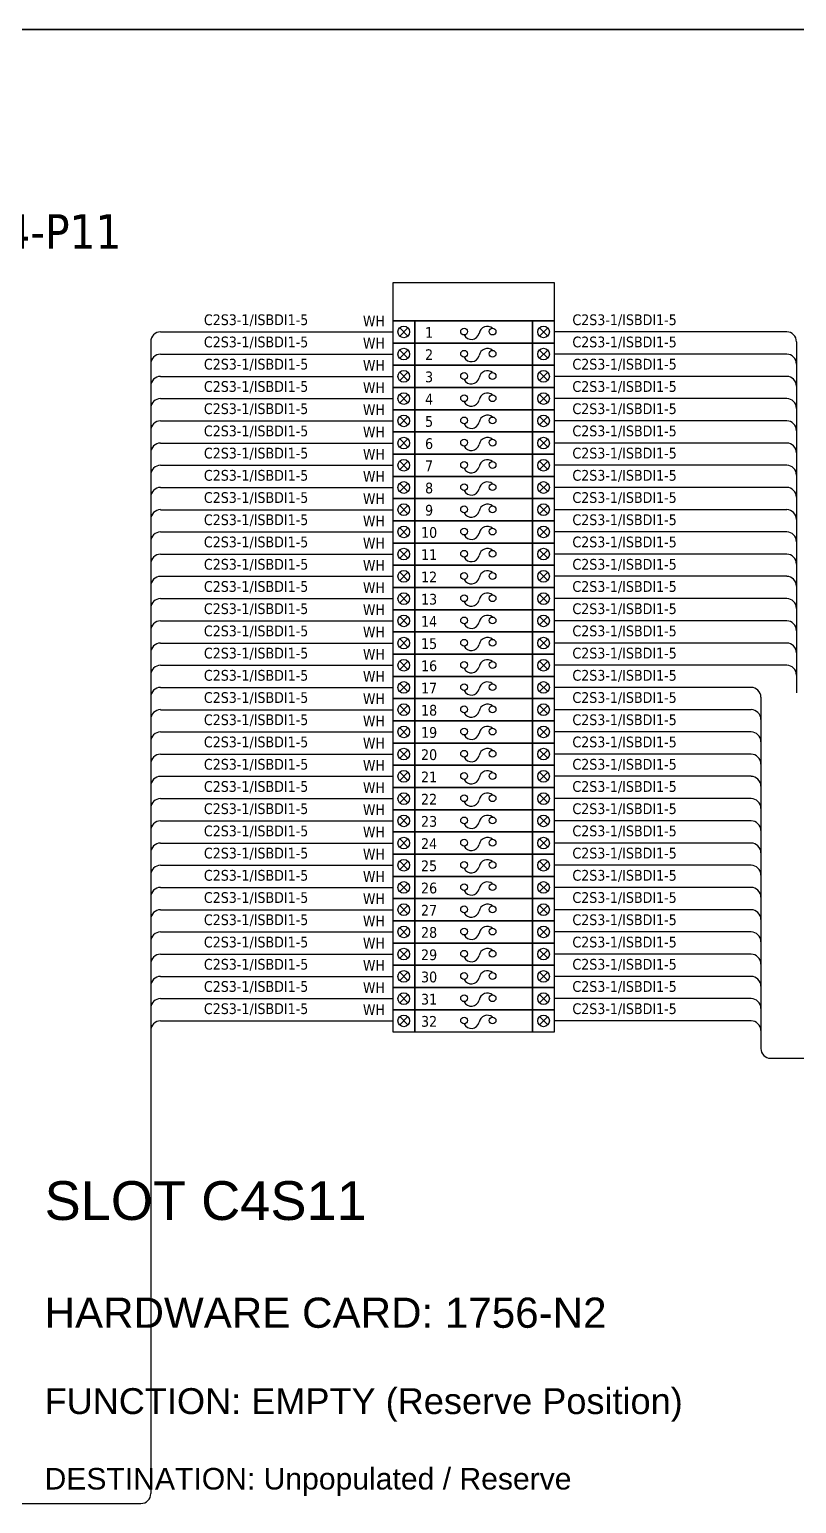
# Model space of a CAD drawing. Header units: millimetres. Extents: x 0 to 66793, y 0 to 2820.
# Drawn here: x 59992 to 60704, y 1337 to 2704 of the extents above; entities that cross this region are included whole.
import ezdxf
from ezdxf.enums import TextEntityAlignment as Align

# ---------------------------------------------------------------- set-up
doc = ezdxf.new("R2010")
doc.units = ezdxf.units.MM
doc.layers.add('HELPPOINT', color=7, linetype='Continuous')
doc.layers.add('IE-WIRE', color=7, linetype='Continuous', lineweight=25)
doc.layers.add('power', color=7, linetype='Continuous', lineweight=25)
doc.styles.get("Standard").update_dxf_attribs({"font": 'arial.ttf'})
doc.styles.add('Tahoma', font='')
doc.styles.get('Tahoma').set_extended_font_data('Tahoma')

msp = doc.modelspace()

# ---------------------------------------------------------------- linework, layer by layer
at = {"color": 1, "ltscale": 25.4}
for p, q in [((60343.4, 2427.5), (60335.8, 2419.9)), ((60335.8, 2427.5), (60343.4, 2419.9)), ((60465.5, 2427.5), (60473.2, 2419.9)), ((60473.2, 2427.5), (60465.5, 2419.9)), ((60343.4, 2406.9), (60335.8, 2399.2)), ((60335.8, 2406.9), (60343.4, 2399.2)), ((60465.5, 2406.9), (60473.2, 2399.2)), ((60473.2, 2406.9), (60465.5, 2399.2)), ((60343.4, 2386.3), (60335.8, 2378.6)), ((60335.8, 2386.3), (60343.4, 2378.6)), ((60465.5, 2386.3), (60473.2, 2378.6)), ((60473.2, 2386.3), (60465.5, 2378.6)), ((60343.4, 2365.7), (60335.8, 2358)), ((60335.8, 2365.7), (60343.4, 2358)), ((60465.5, 2365.7), (60473.2, 2358)), ((60473.2, 2365.7), (60465.5, 2358)), ((60343.4, 2345.1), (60335.8, 2337.4)), ((60335.8, 2345.1), (60343.4, 2337.4)), ((60465.5, 2345.1), (60473.2, 2337.4)), ((60473.2, 2345.1), (60465.5, 2337.4)), ((60343.4, 2324.5), (60335.8, 2316.8)), ((60335.8, 2324.5), (60343.4, 2316.8)), ((60465.5, 2324.5), (60473.2, 2316.8)), ((60473.2, 2324.5), (60465.5, 2316.8)), ((60343.4, 2303.9), (60335.8, 2296.2)), ((60335.8, 2303.9), (60343.4, 2296.2)), ((60465.5, 2303.9), (60473.2, 2296.2)), ((60473.2, 2303.9), (60465.5, 2296.2)), ((60343.4, 2283.2), (60335.8, 2275.6)), ((60335.8, 2283.2), (60343.4, 2275.6)), ((60465.5, 2283.2), (60473.2, 2275.6)), ((60473.2, 2283.2), (60465.5, 2275.6)), ((60343.4, 2262.6), (60335.8, 2255)), ((60335.8, 2262.6), (60343.4, 2255)), ((60465.5, 2262.6), (60473.2, 2255)), ((60473.2, 2262.6), (60465.5, 2255)), ((60343.4, 2242), (60335.8, 2234.3)), ((60335.8, 2242), (60343.4, 2234.3)), ((60465.5, 2242), (60473.2, 2234.3)), ((60473.2, 2242), (60465.5, 2234.3)), ((60343.4, 2221.4), (60335.8, 2213.7)), ((60335.8, 2221.4), (60343.4, 2213.7)), ((60465.5, 2221.4), (60473.2, 2213.7)), ((60473.2, 2221.4), (60465.5, 2213.7)), ((60343.4, 2200.8), (60335.8, 2193.1)), ((60335.8, 2200.8), (60343.4, 2193.1)), ((60465.5, 2200.8), (60473.2, 2193.1)), ((60473.2, 2200.8), (60465.5, 2193.1)), ((60343.4, 2180.2), (60335.8, 2172.5)), ((60335.8, 2180.2), (60343.4, 2172.5)), ((60465.5, 2180.2), (60473.2, 2172.5)), ((60473.2, 2180.2), (60465.5, 2172.5)), ((60343.4, 2159.6), (60335.8, 2151.9)), ((60335.8, 2159.6), (60343.4, 2151.9)), ((60465.5, 2159.6), (60473.2, 2151.9)), ((60473.2, 2159.6), (60465.5, 2151.9)), ((60343.4, 2139), (60335.8, 2131.3)), ((60335.8, 2139), (60343.4, 2131.3)), ((60465.5, 2139), (60473.2, 2131.3)), ((60473.2, 2139), (60465.5, 2131.3)), ((60343.4, 2118.3), (60335.8, 2110.7)), ((60335.8, 2118.3), (60343.4, 2110.7)), ((60465.5, 2118.3), (60473.2, 2110.7)), ((60473.2, 2118.3), (60465.5, 2110.7)), ((60343.4, 2097.7), (60335.8, 2090.1)), ((60335.8, 2097.7), (60343.4, 2090.1)), ((60465.5, 2097.7), (60473.2, 2090.1)), ((60473.2, 2097.7), (60465.5, 2090.1)), ((60343.4, 2077.1), (60335.8, 2069.5)), ((60335.8, 2077.1), (60343.4, 2069.5)), ((60465.5, 2077.1), (60473.2, 2069.5)), ((60473.2, 2077.1), (60465.5, 2069.5)), ((60343.4, 2056.5), (60335.8, 2048.8)), ((60335.8, 2056.5), (60343.4, 2048.8)), ((60465.5, 2056.5), (60473.2, 2048.8)), ((60473.2, 2056.5), (60465.5, 2048.8)), ((60343.4, 2035.9), (60335.8, 2028.2)), ((60335.8, 2035.9), (60343.4, 2028.2)), ((60465.5, 2035.9), (60473.2, 2028.2)), ((60473.2, 2035.9), (60465.5, 2028.2)), ((60343.4, 2015.3), (60335.8, 2007.6)), ((60335.8, 2015.3), (60343.4, 2007.6)), ((60465.5, 2015.3), (60473.2, 2007.6)), ((60473.2, 2015.3), (60465.5, 2007.6)), ((60343.4, 1994.7), (60335.8, 1987)), ((60335.8, 1994.7), (60343.4, 1987)), ((60465.5, 1994.7), (60473.2, 1987)), ((60473.2, 1994.7), (60465.5, 1987)), ((60343.4, 1974.1), (60335.8, 1966.4)), ((60335.8, 1974.1), (60343.4, 1966.4)), ((60465.5, 1974.1), (60473.2, 1966.4)), ((60473.2, 1974.1), (60465.5, 1966.4)), ((60343.4, 1953.5), (60335.8, 1945.8)), ((60335.8, 1953.5), (60343.4, 1945.8)), ((60465.5, 1953.5), (60473.2, 1945.8)), ((60473.2, 1953.5), (60465.5, 1945.8)), ((60343.4, 1932.8), (60335.8, 1925.2)), ((60335.8, 1932.8), (60343.4, 1925.2)), ((60465.5, 1932.8), (60473.2, 1925.2)), ((60473.2, 1932.8), (60465.5, 1925.2)), ((60343.4, 1912.2), (60335.8, 1904.6)), ((60335.8, 1912.2), (60343.4, 1904.6)), ((60465.5, 1912.2), (60473.2, 1904.6)), ((60473.2, 1912.2), (60465.5, 1904.6)), ((60343.4, 1891.6), (60335.8, 1883.9)), ((60335.8, 1891.6), (60343.4, 1883.9)), ((60465.5, 1891.6), (60473.2, 1883.9)), ((60473.2, 1891.6), (60465.5, 1883.9)), ((60343.4, 1871), (60335.8, 1863.3)), ((60335.8, 1871), (60343.4, 1863.3)), ((60465.5, 1871), (60473.2, 1863.3)), ((60473.2, 1871), (60465.5, 1863.3)), ((60343.4, 1850.4), (60335.8, 1842.7)), ((60335.8, 1850.4), (60343.4, 1842.7)), ((60465.5, 1850.4), (60473.2, 1842.7)), ((60473.2, 1850.4), (60465.5, 1842.7)), ((60343.4, 1829.8), (60335.8, 1822.1)), ((60335.8, 1829.8), (60343.4, 1822.1)), ((60465.5, 1829.8), (60473.2, 1822.1)), ((60473.2, 1829.8), (60465.5, 1822.1)), ((60343.4, 1809.2), (60335.8, 1801.5)), ((60335.8, 1809.2), (60343.4, 1801.5)), ((60465.5, 1809.2), (60473.2, 1801.5)), ((60473.2, 1809.2), (60465.5, 1801.5)), ((60343.4, 1788.6), (60335.8, 1780.9)), ((60335.8, 1788.6), (60343.4, 1780.9)), ((60465.5, 1788.6), (60473.2, 1780.9)), ((60473.2, 1788.6), (60465.5, 1780.9))]:
    msp.add_line(p, q, dxfattribs=at)
at = {"color": 4, "ltscale": 25.4}
msp.add_lwpolyline([(60329.3, 2434), (60479.6, 2434), (60479.6, 2469.2), (60329.3, 2469.2)], close=True, dxfattribs=at)
at = {"color": 1, "ltscale": 25.4}
for points in [[(60329.3, 2413.4), (60349.9, 2413.4), (60349.9, 2434), (60329.3, 2434)], [(60349.9, 2413.4), (60459, 2413.4), (60459, 2434), (60349.9, 2434)], [(60459, 2413.4), (60479.6, 2413.4), (60479.6, 2434), (60459, 2434)], [(60329.3, 2392.8), (60349.9, 2392.8), (60349.9, 2413.4), (60329.3, 2413.4)], [(60349.9, 2392.8), (60459, 2392.8), (60459, 2413.4), (60349.9, 2413.4)], [(60459, 2392.8), (60479.6, 2392.8), (60479.6, 2413.4), (60459, 2413.4)], [(60329.3, 2372.2), (60349.9, 2372.2), (60349.9, 2392.8), (60329.3, 2392.8)], [(60349.9, 2372.2), (60459, 2372.2), (60459, 2392.8), (60349.9, 2392.8)], [(60459, 2372.2), (60479.6, 2372.2), (60479.6, 2392.8), (60459, 2392.8)], [(60329.3, 2351.5), (60349.9, 2351.5), (60349.9, 2372.2), (60329.3, 2372.2)], [(60349.9, 2351.5), (60459, 2351.5), (60459, 2372.2), (60349.9, 2372.2)], [(60459, 2351.5), (60479.6, 2351.5), (60479.6, 2372.2), (60459, 2372.2)], [(60329.3, 2330.9), (60349.9, 2330.9), (60349.9, 2351.5), (60329.3, 2351.5)], [(60349.9, 2330.9), (60459, 2330.9), (60459, 2351.5), (60349.9, 2351.5)], [(60459, 2330.9), (60479.6, 2330.9), (60479.6, 2351.5), (60459, 2351.5)], [(60329.3, 2310.3), (60349.9, 2310.3), (60349.9, 2330.9), (60329.3, 2330.9)], [(60349.9, 2310.3), (60459, 2310.3), (60459, 2330.9), (60349.9, 2330.9)], [(60459, 2310.3), (60479.6, 2310.3), (60479.6, 2330.9), (60459, 2330.9)], [(60329.3, 2289.7), (60349.9, 2289.7), (60349.9, 2310.3), (60329.3, 2310.3)], [(60349.9, 2289.7), (60459, 2289.7), (60459, 2310.3), (60349.9, 2310.3)], [(60459, 2289.7), (60479.6, 2289.7), (60479.6, 2310.3), (60459, 2310.3)], [(60329.3, 2269.1), (60349.9, 2269.1), (60349.9, 2289.7), (60329.3, 2289.7)], [(60349.9, 2269.1), (60459, 2269.1), (60459, 2289.7), (60349.9, 2289.7)], [(60459, 2269.1), (60479.6, 2269.1), (60479.6, 2289.7), (60459, 2289.7)], [(60329.3, 2248.5), (60349.9, 2248.5), (60349.9, 2269.1), (60329.3, 2269.1)], [(60349.9, 2248.5), (60459, 2248.5), (60459, 2269.1), (60349.9, 2269.1)], [(60459, 2248.5), (60479.6, 2248.5), (60479.6, 2269.1), (60459, 2269.1)], [(60329.3, 2227.9), (60349.9, 2227.9), (60349.9, 2248.5), (60329.3, 2248.5)], [(60349.9, 2227.9), (60459, 2227.9), (60459, 2248.5), (60349.9, 2248.5)], [(60459, 2227.9), (60479.6, 2227.9), (60479.6, 2248.5), (60459, 2248.5)], [(60329.3, 2207.3), (60349.9, 2207.3), (60349.9, 2227.9), (60329.3, 2227.9)], [(60349.9, 2207.3), (60459, 2207.3), (60459, 2227.9), (60349.9, 2227.9)], [(60459, 2207.3), (60479.6, 2207.3), (60479.6, 2227.9), (60459, 2227.9)], [(60329.3, 2186.7), (60349.9, 2186.7), (60349.9, 2207.3), (60329.3, 2207.3)], [(60349.9, 2186.7), (60459, 2186.7), (60459, 2207.3), (60349.9, 2207.3)], [(60459, 2186.7), (60479.6, 2186.7), (60479.6, 2207.3), (60459, 2207.3)], [(60329.3, 2166), (60349.9, 2166), (60349.9, 2186.7), (60329.3, 2186.7)], [(60349.9, 2166), (60459, 2166), (60459, 2186.7), (60349.9, 2186.7)], [(60459, 2166), (60479.6, 2166), (60479.6, 2186.7), (60459, 2186.7)], [(60329.3, 2145.4), (60349.9, 2145.4), (60349.9, 2166), (60329.3, 2166)], [(60349.9, 2145.4), (60459, 2145.4), (60459, 2166), (60349.9, 2166)], [(60459, 2145.4), (60479.6, 2145.4), (60479.6, 2166), (60459, 2166)], [(60329.3, 2124.8), (60349.9, 2124.8), (60349.9, 2145.4), (60329.3, 2145.4)], [(60349.9, 2124.8), (60459, 2124.8), (60459, 2145.4), (60349.9, 2145.4)], [(60459, 2124.8), (60479.6, 2124.8), (60479.6, 2145.4), (60459, 2145.4)], [(60329.3, 2104.2), (60349.9, 2104.2), (60349.9, 2124.8), (60329.3, 2124.8)], [(60349.9, 2104.2), (60459, 2104.2), (60459, 2124.8), (60349.9, 2124.8)], [(60459, 2104.2), (60479.6, 2104.2), (60479.6, 2124.8), (60459, 2124.8)], [(60329.3, 2083.6), (60349.9, 2083.6), (60349.9, 2104.2), (60329.3, 2104.2)], [(60349.9, 2083.6), (60459, 2083.6), (60459, 2104.2), (60349.9, 2104.2)], [(60459, 2083.6), (60479.6, 2083.6), (60479.6, 2104.2), (60459, 2104.2)], [(60329.3, 2063), (60349.9, 2063), (60349.9, 2083.6), (60329.3, 2083.6)], [(60349.9, 2063), (60459, 2063), (60459, 2083.6), (60349.9, 2083.6)], [(60459, 2063), (60479.6, 2063), (60479.6, 2083.6), (60459, 2083.6)], [(60329.3, 2042.4), (60349.9, 2042.4), (60349.9, 2063), (60329.3, 2063)], [(60349.9, 2042.4), (60459, 2042.4), (60459, 2063), (60349.9, 2063)], [(60459, 2042.4), (60479.6, 2042.4), (60479.6, 2063), (60459, 2063)], [(60329.3, 2021.8), (60349.9, 2021.8), (60349.9, 2042.4), (60329.3, 2042.4)], [(60349.9, 2021.8), (60459, 2021.8), (60459, 2042.4), (60349.9, 2042.4)], [(60459, 2021.8), (60479.6, 2021.8), (60479.6, 2042.4), (60459, 2042.4)], [(60329.3, 2001.1), (60349.9, 2001.1), (60349.9, 2021.8), (60329.3, 2021.8)], [(60349.9, 2001.1), (60459, 2001.1), (60459, 2021.8), (60349.9, 2021.8)], [(60459, 2001.1), (60479.6, 2001.1), (60479.6, 2021.8), (60459, 2021.8)], [(60329.3, 1980.5), (60349.9, 1980.5), (60349.9, 2001.1), (60329.3, 2001.1)], [(60349.9, 1980.5), (60459, 1980.5), (60459, 2001.1), (60349.9, 2001.1)], [(60459, 1980.5), (60479.6, 1980.5), (60479.6, 2001.1), (60459, 2001.1)], [(60329.3, 1959.9), (60349.9, 1959.9), (60349.9, 1980.5), (60329.3, 1980.5)], [(60349.9, 1959.9), (60459, 1959.9), (60459, 1980.5), (60349.9, 1980.5)], [(60459, 1959.9), (60479.6, 1959.9), (60479.6, 1980.5), (60459, 1980.5)], [(60329.3, 1939.3), (60349.9, 1939.3), (60349.9, 1959.9), (60329.3, 1959.9)], [(60349.9, 1939.3), (60459, 1939.3), (60459, 1959.9), (60349.9, 1959.9)], [(60459, 1939.3), (60479.6, 1939.3), (60479.6, 1959.9), (60459, 1959.9)], [(60329.3, 1918.7), (60349.9, 1918.7), (60349.9, 1939.3), (60329.3, 1939.3)], [(60349.9, 1918.7), (60459, 1918.7), (60459, 1939.3), (60349.9, 1939.3)], [(60459, 1918.7), (60479.6, 1918.7), (60479.6, 1939.3), (60459, 1939.3)], [(60329.3, 1898.1), (60349.9, 1898.1), (60349.9, 1918.7), (60329.3, 1918.7)], [(60349.9, 1898.1), (60459, 1898.1), (60459, 1918.7), (60349.9, 1918.7)], [(60459, 1898.1), (60479.6, 1898.1), (60479.6, 1918.7), (60459, 1918.7)], [(60329.3, 1877.5), (60349.9, 1877.5), (60349.9, 1898.1), (60329.3, 1898.1)], [(60349.9, 1877.5), (60459, 1877.5), (60459, 1898.1), (60349.9, 1898.1)], [(60459, 1877.5), (60479.6, 1877.5), (60479.6, 1898.1), (60459, 1898.1)], [(60329.3, 1856.9), (60349.9, 1856.9), (60349.9, 1877.5), (60329.3, 1877.5)], [(60349.9, 1856.9), (60459, 1856.9), (60459, 1877.5), (60349.9, 1877.5)], [(60459, 1856.9), (60479.6, 1856.9), (60479.6, 1877.5), (60459, 1877.5)], [(60329.3, 1836.3), (60349.9, 1836.3), (60349.9, 1856.9), (60329.3, 1856.9)], [(60349.9, 1836.3), (60459, 1836.3), (60459, 1856.9), (60349.9, 1856.9)], [(60459, 1836.3), (60479.6, 1836.3), (60479.6, 1856.9), (60459, 1856.9)], [(60329.3, 1815.6), (60349.9, 1815.6), (60349.9, 1836.3), (60329.3, 1836.3)], [(60349.9, 1815.6), (60459, 1815.6), (60459, 1836.3), (60349.9, 1836.3)], [(60459, 1815.6), (60479.6, 1815.6), (60479.6, 1836.3), (60459, 1836.3)], [(60329.3, 1795), (60349.9, 1795), (60349.9, 1815.6), (60329.3, 1815.6)], [(60349.9, 1795), (60459, 1795), (60459, 1815.6), (60349.9, 1815.6)], [(60459, 1795), (60479.6, 1795), (60479.6, 1815.6), (60459, 1815.6)], [(60329.3, 1774.4), (60349.9, 1774.4), (60349.9, 1795), (60329.3, 1795)], [(60349.9, 1774.4), (60459, 1774.4), (60459, 1795), (60349.9, 1795)], [(60459, 1774.4), (60479.6, 1774.4), (60479.6, 1795), (60459, 1795)]]:
    msp.add_lwpolyline(points, close=True, dxfattribs=at)
for centre in [(60339.6, 2423.7), (60469.3, 2423.7), (60339.6, 2403.1), (60469.3, 2403.1), (60339.6, 2382.5), (60469.3, 2382.5), (60339.6, 2361.9), (60469.3, 2361.9), (60339.6, 2341.2), (60469.3, 2341.2), (60339.6, 2320.6), (60469.3, 2320.6), (60339.6, 2300), (60469.3, 2300), (60339.6, 2279.4), (60469.3, 2279.4), (60339.6, 2258.8), (60469.3, 2258.8), (60339.6, 2238.2), (60469.3, 2238.2), (60339.6, 2217.6), (60469.3, 2217.6), (60339.6, 2197), (60469.3, 2197), (60339.6, 2176.3), (60469.3, 2176.3), (60339.6, 2155.7), (60469.3, 2155.7), (60339.6, 2135.1), (60469.3, 2135.1), (60339.6, 2114.5), (60469.3, 2114.5), (60339.6, 2093.9), (60469.3, 2093.9), (60339.6, 2073.3), (60469.3, 2073.3), (60339.6, 2052.7), (60469.3, 2052.7), (60339.6, 2032.1), (60469.3, 2032.1), (60339.6, 2011.5), (60469.3, 2011.5), (60339.6, 1990.8), (60469.3, 1990.8), (60339.6, 1970.2), (60469.3, 1970.2), (60339.6, 1949.6), (60469.3, 1949.6), (60339.6, 1929), (60469.3, 1929), (60339.6, 1908.4), (60469.3, 1908.4), (60339.6, 1887.8), (60469.3, 1887.8), (60339.6, 1867.2), (60469.3, 1867.2), (60339.6, 1846.6), (60469.3, 1846.6), (60339.6, 1825.9), (60469.3, 1825.9), (60339.6, 1805.3), (60469.3, 1805.3), (60339.6, 1784.7), (60469.3, 1784.7)]:
    msp.add_circle(centre, 5.42, dxfattribs=at)
at = {"layer": 'HELPPOINT', "color": 4, "lineweight": 35}
msp.add_line((58706.2, 2704.2), (62599.5, 2704.2), dxfattribs=at)
msp.add_line((58706.2, 2704.2), (62599.5, 2704.2), dxfattribs=at)
at = {"layer": 'IE-WIRE', "color": 4, "ltscale": 25.4}
for p, q in [((60113.9, 2423.7), (60329.3, 2423.7)), ((60695, 2423.7), (60479.6, 2423.7)), ((60104.8, 2414.6), (60104.8, 1346.2)), ((60704.1, 2414.6), (60704.1, 2088.8)), ((60113.9, 2403.1), (60329.3, 2403.1)), ((60695, 2403.1), (60479.6, 2403.1)), ((60113.9, 2382.5), (60329.3, 2382.5)), ((60695, 2382.5), (60479.6, 2382.5)), ((60113.9, 2361.9), (60329.3, 2361.9)), ((60695, 2361.9), (60479.6, 2361.9)), ((60113.9, 2341.2), (60329.3, 2341.2)), ((60695, 2341.2), (60479.6, 2341.2)), ((60113.9, 2320.6), (60329.3, 2320.6)), ((60695, 2320.6), (60479.6, 2320.6)), ((60113.9, 2300), (60329.3, 2300)), ((60695, 2300), (60479.6, 2300)), ((60113.9, 2279.4), (60329.3, 2279.4)), ((60695, 2279.4), (60479.6, 2279.4)), ((60113.9, 2258.8), (60329.3, 2258.8)), ((60695, 2258.8), (60479.6, 2258.8)), ((60113.9, 2238.2), (60329.3, 2238.2)), ((60695, 2238.2), (60479.6, 2238.2)), ((60113.9, 2217.6), (60329.3, 2217.6)), ((60695, 2217.6), (60479.6, 2217.6)), ((60113.9, 2197), (60329.3, 2197)), ((60695, 2197), (60479.6, 2197)), ((60113.9, 2176.3), (60329.3, 2176.3)), ((60695, 2176.3), (60479.6, 2176.3)), ((60113.9, 2155.7), (60329.3, 2155.7)), ((60695, 2155.7), (60479.6, 2155.7)), ((60113.9, 2135.1), (60329.3, 2135.1)), ((60695, 2135.1), (60479.6, 2135.1)), ((60113.9, 2114.5), (60329.3, 2114.5)), ((60695, 2114.5), (60479.6, 2114.5)), ((60113.9, 2093.9), (60329.3, 2093.9)), ((60661.9, 2093.9), (60479.6, 2093.9)), ((60671, 2084.8), (60671, 1759)), ((60113.9, 2073.3), (60329.3, 2073.3)), ((60661.9, 2073.3), (60479.6, 2073.3)), ((60113.9, 2052.7), (60329.3, 2052.7)), ((60661.9, 2052.7), (60479.6, 2052.7)), ((60113.9, 2032.1), (60329.3, 2032.1)), ((60661.9, 2032.1), (60479.6, 2032.1)), ((60113.9, 2011.5), (60329.3, 2011.5)), ((60661.9, 2011.5), (60479.6, 2011.5)), ((60113.9, 1990.8), (60329.3, 1990.8)), ((60661.9, 1990.8), (60479.6, 1990.8)), ((60113.9, 1970.2), (60329.3, 1970.2)), ((60661.9, 1970.2), (60479.6, 1970.2)), ((60113.9, 1949.6), (60329.3, 1949.6)), ((60661.9, 1949.6), (60479.6, 1949.6)), ((60113.9, 1929), (60329.3, 1929)), ((60661.9, 1929), (60479.6, 1929)), ((60113.9, 1908.4), (60329.3, 1908.4)), ((60661.9, 1908.4), (60479.6, 1908.4)), ((60113.9, 1887.8), (60329.3, 1887.8)), ((60661.9, 1887.8), (60479.6, 1887.8)), ((60113.9, 1867.2), (60329.3, 1867.2)), ((60661.9, 1867.2), (60479.6, 1867.2)), ((60113.9, 1846.6), (60329.3, 1846.6)), ((60661.9, 1846.6), (60479.6, 1846.6)), ((60113.9, 1825.9), (60329.3, 1825.9)), ((60661.9, 1825.9), (60479.6, 1825.9)), ((60113.9, 1805.3), (60329.3, 1805.3)), ((60661.9, 1805.3), (60479.6, 1805.3)), ((60113.9, 1784.7), (60329.3, 1784.7)), ((60661.9, 1784.7), (60479.6, 1784.7))]:
    msp.add_line(p, q, dxfattribs=at)
at = {"layer": 'IE-WIRE', "color": 4}
for p, q in [((60680, 1750.1), (60945.8, 1750.1)), ((59054.3, 1337), (60095.7, 1337))]:
    msp.add_line(p, q, dxfattribs=at)
at = {"layer": 'IE-WIRE', "color": 4, "ltscale": 25.4}
for centre, start, end in [((60113.9, 2414.6), 90, 180), ((60695, 2414.6), 0, 90), ((60113.9, 2393.9), 90, 180), ((60695, 2393.9), 0, 90), ((60113.9, 2373.3), 90, 180), ((60695, 2373.3), 0, 90), ((60113.9, 2352.7), 90, 180), ((60695, 2352.7), 0, 90), ((60113.9, 2332.1), 90, 180), ((60695, 2332.1), 0, 90), ((60113.9, 2311.5), 90, 180), ((60695, 2311.5), 0, 90), ((60113.9, 2290.9), 90, 180), ((60695, 2290.9), 0, 90), ((60113.9, 2270.3), 90, 180), ((60695, 2270.3), 0, 90), ((60113.9, 2249.7), 90, 180), ((60695, 2249.7), 0, 90), ((60113.9, 2229), 90, 180), ((60695, 2229), 0, 90), ((60113.9, 2208.4), 90, 180), ((60695, 2208.4), 0, 90), ((60113.9, 2187.8), 90, 180), ((60695, 2187.8), 0, 90), ((60113.9, 2167.2), 90, 180), ((60695, 2167.2), 0, 90), ((60113.9, 2146.6), 90, 180), ((60695, 2146.6), 0, 90), ((60113.9, 2126), 90, 180), ((60695, 2126), 0, 90), ((60113.9, 2105.4), 90, 180), ((60695, 2105.4), 0, 90), ((60113.9, 2084.8), 90, 180), ((60661.9, 2084.8), 0, 90), ((60113.9, 2064.2), 90, 180), ((60661.9, 2064.2), 0, 90), ((60113.9, 2043.5), 90, 180), ((60661.9, 2043.5), 0, 90), ((60113.9, 2022.9), 90, 180), ((60661.9, 2022.9), 0, 90), ((60113.9, 2002.3), 90, 180), ((60661.9, 2002.3), 0, 90), ((60113.9, 1981.7), 90, 180), ((60661.9, 1981.7), 0, 90), ((60113.9, 1961.1), 90, 180), ((60661.9, 1961.1), 0, 90), ((60113.9, 1940.5), 90, 180), ((60661.9, 1940.5), 0, 90), ((60113.9, 1919.9), 90, 180), ((60661.9, 1919.9), 0, 90), ((60113.9, 1899.3), 90, 180), ((60661.9, 1899.3), 0, 90), ((60113.9, 1878.6), 90, 180), ((60661.9, 1878.6), 0, 90), ((60113.9, 1858), 90, 180), ((60661.9, 1858), 0, 90), ((60113.9, 1837.4), 90, 180), ((60661.9, 1837.4), 0, 90), ((60113.9, 1816.8), 90, 180), ((60661.9, 1816.8), 0, 90), ((60113.9, 1796.2), 90, 180), ((60661.9, 1796.2), 0, 90), ((60113.9, 1775.6), 90, 180), ((60661.9, 1775.6), 0, 90)]:
    msp.add_arc(centre, 9.14, start, end, dxfattribs=at)
at = {"layer": 'IE-WIRE', "color": 4}
for centre, radius, start, end in [((60680, 1759), 8.96, 180, 270), ((60095.7, 1346.2), 9.14, 270, 0)]:
    msp.add_arc(centre, radius, start, end, dxfattribs=at)
at = {"layer": 'power', "color": 1, "ltscale": 25.4}
for centre in [(60395.6, 2424), (60422, 2424), (60395.6, 2403.4), (60422, 2403.4), (60395.6, 2382.8), (60422, 2382.8), (60395.6, 2362.2), (60422, 2362.2), (60395.6, 2341.6), (60422, 2341.6), (60395.6, 2321), (60422, 2321), (60395.6, 2300.3), (60422, 2300.3), (60395.6, 2279.7), (60422, 2279.7), (60395.6, 2259.1), (60422, 2259.1), (60395.6, 2238.5), (60422, 2238.5), (60395.6, 2217.9), (60422, 2217.9), (60395.6, 2197.3), (60422, 2197.3), (60395.6, 2176.7), (60422, 2176.7), (60395.6, 2156.1), (60422, 2156.1), (60395.6, 2135.4), (60422, 2135.4), (60395.6, 2114.8), (60422, 2114.8), (60395.6, 2094.2), (60422, 2094.2), (60395.6, 2073.6), (60422, 2073.6), (60395.6, 2053), (60422, 2053), (60395.6, 2032.4), (60422, 2032.4), (60395.6, 2011.8), (60422, 2011.8), (60395.6, 1991.2), (60422, 1991.2), (60395.6, 1970.6), (60422, 1970.6), (60395.6, 1949.9), (60422, 1949.9), (60395.6, 1929.3), (60422, 1929.3), (60395.6, 1908.7), (60422, 1908.7), (60395.6, 1888.1), (60422, 1888.1), (60395.6, 1867.5), (60422, 1867.5), (60395.6, 1846.9), (60422, 1846.9), (60395.6, 1826.3), (60422, 1826.3), (60395.6, 1805.7), (60422, 1805.7), (60395.6, 1785), (60422, 1785)]:
    msp.add_circle(centre, 3.16, dxfattribs=at)
for centre, radius, start, end in [((60402.3, 2424.2), 7.52, 206.1634, 346.0383), ((60417.2, 2421.2), 7.66, 51.1309, 171.3254), ((60417.2, 2400.6), 7.66, 51.1309, 171.3254), ((60402.3, 2403.6), 7.52, 206.1634, 346.0383), ((60402.3, 2382.9), 7.52, 206.1634, 346.0383), ((60417.2, 2380), 7.66, 51.1309, 171.3254), ((60417.2, 2359.4), 7.66, 51.1309, 171.3254), ((60402.3, 2362.3), 7.52, 206.1634, 346.0383), ((60402.3, 2341.7), 7.52, 206.1634, 346.0383), ((60417.2, 2338.8), 7.66, 51.1309, 171.3254), ((60417.2, 2318.1), 7.66, 51.1309, 171.3254), ((60402.3, 2321.1), 7.52, 206.1634, 346.0383), ((60402.3, 2300.5), 7.52, 206.1634, 346.0383), ((60417.2, 2297.5), 7.66, 51.1309, 171.3254), ((60417.2, 2276.9), 7.66, 51.1309, 171.3254), ((60402.3, 2279.9), 7.52, 206.1634, 346.0383), ((60402.3, 2259.3), 7.52, 206.1634, 346.0383), ((60417.2, 2256.3), 7.66, 51.1309, 171.3254), ((60417.2, 2235.7), 7.66, 51.1309, 171.3254), ((60402.3, 2238.7), 7.52, 206.1634, 346.0383), ((60402.3, 2218.1), 7.52, 206.1634, 346.0383), ((60417.2, 2215.1), 7.66, 51.1309, 171.3254), ((60417.2, 2194.5), 7.66, 51.1309, 171.3254), ((60402.3, 2197.4), 7.52, 206.1634, 346.0383), ((60402.3, 2176.8), 7.52, 206.1634, 346.0383), ((60417.2, 2173.9), 7.66, 51.1309, 171.3254), ((60417.2, 2153.2), 7.66, 51.1309, 171.3254), ((60402.3, 2156.2), 7.52, 206.1634, 346.0383), ((60402.3, 2135.6), 7.52, 206.1634, 346.0383), ((60417.2, 2132.6), 7.66, 51.1309, 171.3254), ((60417.2, 2112), 7.66, 51.1309, 171.3254), ((60402.3, 2115), 7.52, 206.1634, 346.0383), ((60402.3, 2094.4), 7.52, 206.1634, 346.0383), ((60417.2, 2091.4), 7.66, 51.1309, 171.3254), ((60417.2, 2070.8), 7.66, 51.1309, 171.3254), ((60402.3, 2073.8), 7.52, 206.1634, 346.0383), ((60402.3, 2053.2), 7.52, 206.1634, 346.0383), ((60417.2, 2050.2), 7.66, 51.1309, 171.3254), ((60417.2, 2029.6), 7.66, 51.1309, 171.3254), ((60402.3, 2032.5), 7.52, 206.1634, 346.0383), ((60402.3, 2011.9), 7.52, 206.1634, 346.0383), ((60417.2, 2009), 7.66, 51.1309, 171.3254), ((60402.3, 1991.3), 7.52, 206.1634, 346.0383), ((60417.2, 1988.4), 7.66, 51.1309, 171.3254), ((60402.3, 1970.7), 7.52, 206.1634, 346.0383), ((60417.2, 1967.7), 7.66, 51.1309, 171.3254), ((60402.3, 1950.1), 7.52, 206.1634, 346.0383), ((60417.2, 1947.1), 7.66, 51.1309, 171.3254), ((60417.2, 1926.5), 7.66, 51.1309, 171.3254), ((60402.3, 1929.5), 7.52, 206.1634, 346.0383), ((60402.3, 1908.9), 7.52, 206.1634, 346.0383), ((60417.2, 1905.9), 7.66, 51.1309, 171.3254), ((60417.2, 1885.3), 7.66, 51.1309, 171.3254), ((60402.3, 1888.3), 7.52, 206.1634, 346.0383), ((60402.3, 1867.7), 7.52, 206.1634, 346.0383), ((60417.2, 1864.7), 7.66, 51.1309, 171.3254), ((60417.2, 1844.1), 7.66, 51.1309, 171.3254), ((60402.3, 1847), 7.52, 206.1634, 346.0383), ((60402.3, 1826.4), 7.52, 206.1634, 346.0383), ((60417.2, 1823.5), 7.66, 51.1309, 171.3254), ((60417.2, 1802.8), 7.66, 51.1309, 171.3254), ((60402.3, 1805.8), 7.52, 206.1634, 346.0383), ((60402.3, 1785.2), 7.52, 206.1634, 346.0383), ((60417.2, 1782.2), 7.66, 51.1309, 171.3254)]:
    msp.add_arc(centre, radius, start, end, dxfattribs=at)

# ---------------------------------------------------------------- texts
at = {"color": 2, "style": 'Tahoma'}
msp.add_text('=CA4+MCP-M4-P11', height=32, dxfattribs=at).set_placement((59889.6, 2516.8), align=Align.MIDDLE_CENTER)
at = {"color": 4, "style": 'Tahoma'}
for s, height, p in [('C2S3-1/ISBDI1-5', 9.949, (60154.1, 2430)), ('WH', 9.95, (60301.7, 2428.9)), ('C2S3-1/ISBDI1-5', 9.949, (60496.1, 2430)), ('C2S3-1/ISBDI1-5', 9.949, (60154.1, 2409.4)), ('WH', 9.95, (60301.7, 2408.3)), ('C2S3-1/ISBDI1-5', 9.949, (60496.1, 2409.4)), ('C2S3-1/ISBDI1-5', 9.949, (60154.1, 2388.8)), ('WH', 9.95, (60301.7, 2387.7)), ('C2S3-1/ISBDI1-5', 9.949, (60496.1, 2388.8)), ('C2S3-1/ISBDI1-5', 9.949, (60154.1, 2368.1)), ('WH', 9.95, (60301.7, 2367.1)), ('C2S3-1/ISBDI1-5', 9.949, (60496.1, 2368.1)), ('C2S3-1/ISBDI1-5', 9.949, (60154.1, 2347.5)), ('WH', 9.95, (60301.7, 2346.5)), ('C2S3-1/ISBDI1-5', 9.949, (60496.1, 2347.5)), ('C2S3-1/ISBDI1-5', 9.949, (60154.1, 2326.9)), ('WH', 9.95, (60301.7, 2325.9)), ('C2S3-1/ISBDI1-5', 9.949, (60496.1, 2326.9)), ('C2S3-1/ISBDI1-5', 9.949, (60154.1, 2306.3)), ('WH', 9.95, (60301.7, 2305.3)), ('C2S3-1/ISBDI1-5', 9.949, (60496.1, 2306.3)), ('C2S3-1/ISBDI1-5', 9.949, (60154.1, 2285.7)), ('WH', 9.95, (60301.7, 2284.7)), ('C2S3-1/ISBDI1-5', 9.949, (60496.1, 2285.7)), ('C2S3-1/ISBDI1-5', 9.949, (60154.1, 2265.1)), ('WH', 9.95, (60301.7, 2264.1)), ('C2S3-1/ISBDI1-5', 9.949, (60496.1, 2265.1)), ('C2S3-1/ISBDI1-5', 9.949, (60154.1, 2244.5)), ('WH', 9.95, (60301.7, 2243.4)), ('C2S3-1/ISBDI1-5', 9.949, (60496.1, 2244.5)), ('C2S3-1/ISBDI1-5', 9.949, (60154.1, 2223.9)), ('WH', 9.95, (60301.7, 2222.8)), ('C2S3-1/ISBDI1-5', 9.949, (60496.1, 2223.9)), ('C2S3-1/ISBDI1-5', 9.949, (60154.1, 2203.2)), ('WH', 9.95, (60301.7, 2202.2)), ('C2S3-1/ISBDI1-5', 9.949, (60496.1, 2203.2)), ('C2S3-1/ISBDI1-5', 9.949, (60154.1, 2182.6)), ('WH', 9.95, (60301.7, 2181.6)), ('C2S3-1/ISBDI1-5', 9.949, (60496.1, 2182.6)), ('C2S3-1/ISBDI1-5', 9.949, (60154.1, 2162)), ('WH', 9.95, (60301.7, 2161)), ('C2S3-1/ISBDI1-5', 9.949, (60496.1, 2162)), ('C2S3-1/ISBDI1-5', 9.949, (60154.1, 2141.4)), ('WH', 9.95, (60301.7, 2140.4)), ('C2S3-1/ISBDI1-5', 9.949, (60496.1, 2141.4)), ('C2S3-1/ISBDI1-5', 9.949, (60154.1, 2120.8)), ('WH', 9.95, (60301.7, 2119.8)), ('C2S3-1/ISBDI1-5', 9.949, (60496.1, 2120.8)), ('C2S3-1/ISBDI1-5', 9.949, (60154.1, 2100.2)), ('WH', 9.95, (60301.7, 2099.2)), ('C2S3-1/ISBDI1-5', 9.949, (60496.1, 2100.2)), ('C2S3-1/ISBDI1-5', 9.949, (60154.1, 2079.6)), ('WH', 9.95, (60301.7, 2078.5)), ('C2S3-1/ISBDI1-5', 9.949, (60496.1, 2079.6)), ('C2S3-1/ISBDI1-5', 9.949, (60154.1, 2059)), ('WH', 9.95, (60301.7, 2057.9)), ('C2S3-1/ISBDI1-5', 9.949, (60496.1, 2059)), ('C2S3-1/ISBDI1-5', 9.949, (60154.1, 2038.4)), ('WH', 9.95, (60301.7, 2037.3)), ('C2S3-1/ISBDI1-5', 9.949, (60496.1, 2038.4)), ('C2S3-1/ISBDI1-5', 9.949, (60154.1, 2017.7)), ('WH', 9.95, (60301.7, 2016.7)), ('C2S3-1/ISBDI1-5', 9.949, (60496.1, 2017.7)), ('C2S3-1/ISBDI1-5', 9.949, (60154.1, 1997.1)), ('WH', 9.95, (60301.7, 1996.1)), ('C2S3-1/ISBDI1-5', 9.949, (60496.1, 1997.1)), ('C2S3-1/ISBDI1-5', 9.949, (60154.1, 1976.5)), ('WH', 9.95, (60301.7, 1975.5)), ('C2S3-1/ISBDI1-5', 9.949, (60496.1, 1976.5)), ('C2S3-1/ISBDI1-5', 9.949, (60154.1, 1955.9)), ('WH', 9.95, (60301.7, 1954.9)), ('C2S3-1/ISBDI1-5', 9.949, (60496.1, 1955.9)), ('C2S3-1/ISBDI1-5', 9.949, (60154.1, 1935.3)), ('WH', 9.95, (60301.7, 1934.3)), ('C2S3-1/ISBDI1-5', 9.949, (60496.1, 1935.3)), ('C2S3-1/ISBDI1-5', 9.949, (60154.1, 1914.7)), ('WH', 9.95, (60301.7, 1913.6)), ('C2S3-1/ISBDI1-5', 9.949, (60496.1, 1914.7)), ('C2S3-1/ISBDI1-5', 9.949, (60154.1, 1894.1)), ('WH', 9.95, (60301.7, 1893)), ('C2S3-1/ISBDI1-5', 9.949, (60496.1, 1894.1)), ('C2S3-1/ISBDI1-5', 9.949, (60154.1, 1873.5)), ('WH', 9.95, (60301.7, 1872.4)), ('C2S3-1/ISBDI1-5', 9.949, (60496.1, 1873.5)), ('C2S3-1/ISBDI1-5', 9.949, (60154.1, 1852.8)), ('WH', 9.95, (60301.7, 1851.8)), ('C2S3-1/ISBDI1-5', 9.949, (60496.1, 1852.8)), ('C2S3-1/ISBDI1-5', 9.949, (60154.1, 1832.2)), ('WH', 9.95, (60301.7, 1831.2)), ('C2S3-1/ISBDI1-5', 9.949, (60496.1, 1832.2)), ('C2S3-1/ISBDI1-5', 9.949, (60154.1, 1811.6)), ('WH', 9.95, (60301.7, 1810.6)), ('C2S3-1/ISBDI1-5', 9.949, (60496.1, 1811.6)), ('C2S3-1/ISBDI1-5', 9.949, (60154.1, 1791)), ('WH', 9.95, (60301.7, 1790)), ('C2S3-1/ISBDI1-5', 9.949, (60496.1, 1791))]:
    msp.add_text(s, height=height, dxfattribs=at).set_placement(p)
at = {"color": 2}
msp.add_text('SLOT C4S11', height=36, dxfattribs=at).set_placement((60006.2, 1600))
at = {"color": 3}
msp.add_text('HARDWARE CARD: 1756-N2', height=28, dxfattribs=at).set_placement((60006.2, 1500))
at = {"color": 7}
msp.add_text('FUNCTION: EMPTY (Reserve Position)', height=24, dxfattribs=at).set_placement((60006.2, 1420))
at = {"color": 8}
msp.add_text('DESTINATION: Unpopulated / Reserve', height=20, dxfattribs=at).set_placement((60006.2, 1350))
at = {"layer": 'power', "color": 7, "style": 'Tahoma'}
for s, p in [('1', (60363.1, 2423.2)), ('2', (60363.1, 2402.6)), ('3', (60363.1, 2382)), ('4', (60363.1, 2361.3)), ('5', (60363.1, 2340.7)), ('6', (60363.1, 2320.1)), ('7', (60363.1, 2299.5)), ('8', (60363.1, 2278.9)), ('9', (60363.1, 2258.3)), ('10', (60363.1, 2237.7)), ('11', (60363.1, 2217.1)), ('12', (60363.1, 2196.4)), ('13', (60363.1, 2175.8)), ('14', (60363.1, 2155.2)), ('15', (60363.1, 2134.6)), ('16', (60363.1, 2114)), ('17', (60363.1, 2093.4)), ('18', (60363.1, 2072.8)), ('19', (60363.1, 2052.2)), ('20', (60363.1, 2031.6)), ('21', (60363.1, 2010.9)), ('22', (60363.1, 1990.3)), ('23', (60363.1, 1969.7)), ('24', (60363.1, 1949.1)), ('25', (60363.1, 1928.5)), ('26', (60363.1, 1907.9)), ('27', (60363.1, 1887.3)), ('28', (60363.1, 1866.7)), ('29', (60363.1, 1846)), ('30', (60363.1, 1825.4)), ('31', (60363.1, 1804.8)), ('32', (60363.1, 1784.2))]:
    msp.add_text(s, height=9.97, dxfattribs=at).set_placement(p, align=Align.MIDDLE_CENTER)

doc.saveas('drawing.dxf')
